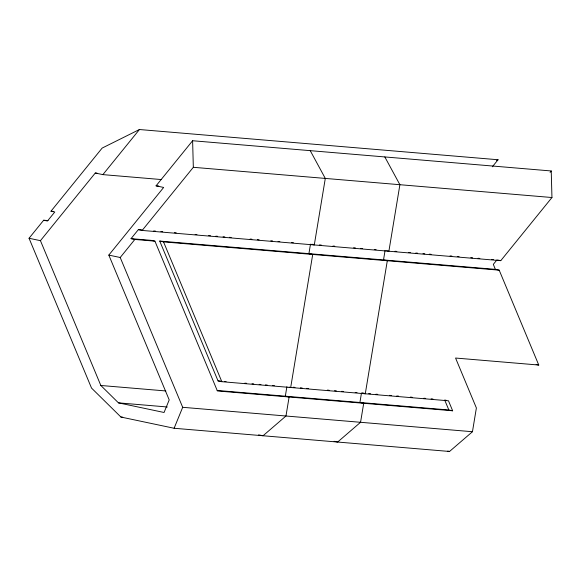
<?xml version="1.0" encoding="UTF-8"?>
<svg xmlns="http://www.w3.org/2000/svg" width="581" height="581" viewBox="0 0 581 581"><rect width="100%" height="100%" fill="white"/><g stroke="black" fill="none" stroke-linecap="round" stroke-linejoin="round"><path stroke-width="0.87" d="M286.891 386.699L285.315 396.198L289.113 396.997L285.968 416.011L263.04 435.757L258.61 434.82M310.486 244.143L308.918 253.65L312.716 254.449L290.689 387.498L289.171 387.178M385.08 250.433L383.511 259.932L387.309 260.738L365.282 393.787L361.484 392.981L359.908 402.488L363.706 403.287L360.561 422.293L337.634 442.047L334.09 441.299M48.041 220.591L43.669 220.228L29.05 238.261L91.522 388.072L120.928 417.042L174.104 428.262L449.527 451.473L472.455 431.727L476.384 407.964L455.562 358.034L538.761 365.042L499.195 270.165L495.397 269.366L159.731 241.071L218.035 380.889L221.833 381.695L448.481 400.796L452.65 410.782L217.388 390.955L154.924 241.151L151.125 240.352L131.037 238.653L138.351 229.64L141.96 229.938M174.104 428.262L182.688 407.303L120.216 257.499L108.821 255.095L163.653 187.445L156.057 185.84L192.616 140.74L551.238 170.967L551.95 197.525L500.771 260.666L142.149 230.439L138.351 229.64M43.669 220.228L47.468 221.027L54.781 212.007L50.983 211.208L102.162 148.068L139.433 129.527L498.055 159.746L492.339 166.798M108.821 255.095L169.209 399.902L164.06 412.481L118.473 402.865L100.833 385.479L40.445 240.672L95.277 173.022L97.085 173.174M95.277 173.022L102.881 174.62L139.433 129.527M120.216 257.499L134.843 239.459L154.924 241.151M142.149 230.439L193.328 167.299L192.616 140.74M550.091 172.375L551.238 170.967M496.973 259.86L493.32 264.37L495.397 269.366M496.501 160.523L498.055 159.746M193.328 167.299L551.95 197.525M102.881 174.62L161.591 179.573M156.057 185.84L158.766 186.073M50.983 211.208L53.684 211.433M153.674 230.926L155.476 231.078M160.886 231.536L162.687 231.688M174.402 232.676L176.203 232.828M195.129 234.419L196.93 234.571M208.652 235.559L210.453 235.712M215.856 236.169L217.664 236.322M223.068 236.779L224.869 236.932M229.379 237.309L231.18 237.462M250.106 239.052L251.907 239.205M257.318 239.662L259.119 239.815M270.833 240.803L272.634 240.955M278.045 241.413L279.846 241.565M291.56 242.553L293.369 242.698M312.287 244.296L314.081 244.448M319.477 244.899L321.271 245.051M332.957 246.039L334.758 246.191M353.626 247.782L355.427 247.934M360.816 248.385L362.617 248.537M374.302 249.525L376.096 249.677M395.007 251.268L396.816 251.42M408.545 252.408L410.346 252.561M415.764 253.018L417.565 253.171M422.983 253.628L424.784 253.781M429.301 254.158L431.102 254.311M450.05 255.909L451.858 256.061M457.269 256.519L459.077 256.671M470.806 257.659L472.607 257.811M478.025 258.262L479.826 258.414M491.562 259.409L493.363 259.554M159.731 241.071L163.53 241.878L499.195 270.165M218.035 380.889L220.715 381.121M224.295 381.419L226.082 381.572M244.862 383.155L246.649 383.307M252.016 383.758L253.803 383.91M259.17 384.361L260.956 384.513M265.43 384.883L267.216 385.036M272.583 385.486L274.37 385.639M293.18 387.229L294.981 387.374M300.37 387.832L302.171 387.985M306.659 388.362L308.46 388.515M327.335 390.105L329.129 390.258M334.525 390.708L336.319 390.86M341.715 391.318L343.509 391.471M355.194 392.451L356.988 392.603M362.391 393.061L364.2 393.214M368.717 393.591L370.525 393.744M375.951 394.201L377.759 394.354M389.517 395.349L391.325 395.501M396.75 395.959L398.559 396.111M410.317 397.099L412.125 397.251M423.883 398.239L425.691 398.392M431.117 398.849L432.925 399.002M217.178 390.454L448.852 409.983L452.65 410.782M100.833 385.479L165.861 390.962M182.688 407.303L472.455 431.727M118.473 402.865L167.321 406.983M120.928 417.042L122.722 417.194M497.735 260.019L500.771 260.666M386.605 250.752L388.885 251.232L399.895 184.707L384.833 156.943M311.249 244.303L314.292 244.95L325.302 178.425L310.239 150.661M131.037 238.653L134.843 239.459M29.05 238.261L40.445 240.672M536.132 364.49L538.761 365.042M446.201 400.316L444.683 399.997L448.852 409.983M447.755 451.103L449.527 451.473M163.53 241.878L221.833 381.695"/></g></svg>
